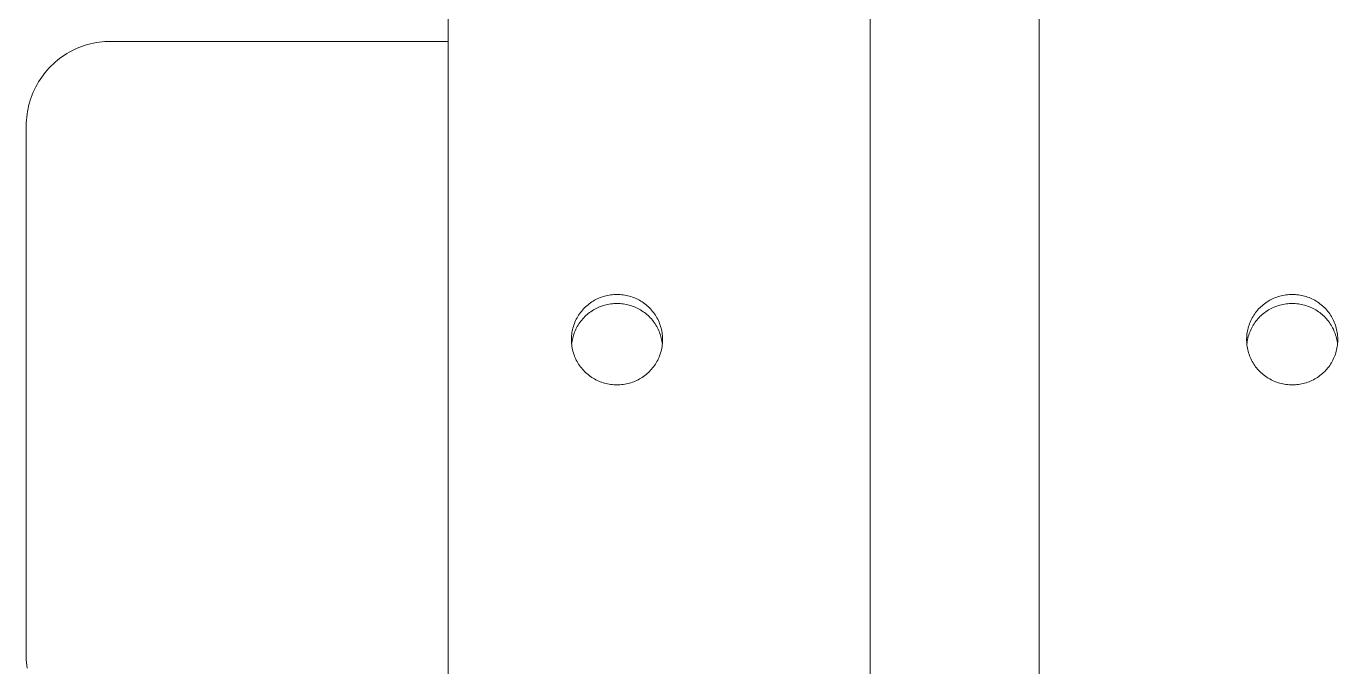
# Model space of a CAD drawing. Header units: millimetres. Extents: x -80 to 4518, y -398 to 2524.
# Drawn here: x 1098.9 to 1176.6, y 1583.4 to 1621.4 of the extents above; entities that cross this region are included whole.
import ezdxf

# ---------------------------------------------------------------- set-up
doc = ezdxf.new("R2010")
doc.units = ezdxf.units.MM
doc.layers.add('ZANO_R', color=7, linetype='Continuous', lineweight=0)

msp = doc.modelspace()

# ---------------------------------------------------------------- linework, layer by layer
at = {"layer": 'ZANO_R'}
for p, q in [((1123.858, 1779.187), (1123.858, 1421.527)), ((1148.858, 1455.86), (1148.858, 1710.12)), ((1158.858, 1455.86), (1158.858, 1710.12)), ((1101.711, 1619.997), (1101.866, 1620.068)), ((1101.866, 1620.068), (1102.024, 1620.133)), ((1102.024, 1620.133), (1102.184, 1620.193)), ((1102.184, 1620.193), (1102.345, 1620.248)), ((1102.345, 1620.248), (1102.509, 1620.296)), ((1102.509, 1620.296), (1102.674, 1620.34)), ((1102.674, 1620.34), (1102.841, 1620.377)), ((1102.841, 1620.377), (1103.008, 1620.409)), ((1103.008, 1620.409), (1103.177, 1620.435)), ((1103.177, 1620.435), (1103.347, 1620.456)), ((1103.347, 1620.456), (1103.517, 1620.47)), ((1103.517, 1620.47), (1103.687, 1620.479)), ((1103.687, 1620.479), (1103.858, 1620.482)), ((1103.858, 1620.482), (1123.858, 1620.482)), ((1100.572, 1619.25), (1100.703, 1619.36)), ((1100.703, 1619.36), (1100.837, 1619.466)), ((1100.837, 1619.466), (1100.975, 1619.567)), ((1100.975, 1619.567), (1101.116, 1619.663)), ((1101.116, 1619.663), (1101.26, 1619.754)), ((1101.26, 1619.754), (1101.407, 1619.84)), ((1101.407, 1619.84), (1101.558, 1619.921)), ((1101.558, 1619.921), (1101.711, 1619.997)), ((1099.773, 1618.365), (1099.874, 1618.503)), ((1099.874, 1618.503), (1099.979, 1618.637)), ((1099.979, 1618.637), (1100.089, 1618.768)), ((1100.089, 1618.768), (1100.204, 1618.895)), ((1100.204, 1618.895), (1100.322, 1619.017)), ((1100.322, 1619.017), (1100.445, 1619.136)), ((1100.445, 1619.136), (1100.572, 1619.25)), ((1099.343, 1617.629), (1099.419, 1617.782)), ((1099.419, 1617.782), (1099.5, 1617.932)), ((1099.5, 1617.932), (1099.586, 1618.08)), ((1099.586, 1618.08), (1099.677, 1618.224)), ((1099.677, 1618.224), (1099.773, 1618.365)), ((1099.043, 1616.831), (1099.092, 1616.994)), ((1099.092, 1616.994), (1099.147, 1617.156)), ((1099.147, 1617.156), (1099.207, 1617.316)), ((1099.207, 1617.316), (1099.272, 1617.474)), ((1099.272, 1617.474), (1099.343, 1617.629)), ((1098.884, 1615.993), (1098.905, 1616.163)), ((1098.905, 1616.163), (1098.931, 1616.331)), ((1098.931, 1616.331), (1098.963, 1616.499)), ((1098.963, 1616.499), (1099, 1616.666)), ((1099, 1616.666), (1099.043, 1616.831)), ((1098.858, 1615.482), (1098.861, 1615.653)), ((1098.858, 1587.73), (1098.858, 1615.482)), ((1098.861, 1615.653), (1098.87, 1615.823)), ((1098.87, 1615.823), (1098.884, 1615.993)), ((1132.773, 1605.26), (1132.859, 1605.295)), ((1132.859, 1605.295), (1132.946, 1605.327)), ((1132.946, 1605.327), (1133.034, 1605.357)), ((1133.034, 1605.357), (1133.123, 1605.383)), ((1133.123, 1605.383), (1133.213, 1605.406)), ((1133.213, 1605.406), (1133.304, 1605.426)), ((1133.304, 1605.426), (1133.395, 1605.443)), ((1133.395, 1605.443), (1133.487, 1605.457)), ((1133.487, 1605.457), (1133.58, 1605.467)), ((1133.58, 1605.467), (1133.672, 1605.474)), ((1133.672, 1605.474), (1133.765, 1605.478)), ((1133.765, 1605.478), (1133.858, 1605.479)), ((1133.858, 1605.479), (1133.951, 1605.478)), ((1133.951, 1605.478), (1134.044, 1605.474)), ((1134.044, 1605.474), (1134.136, 1605.467)), ((1134.136, 1605.467), (1134.229, 1605.457)), ((1134.229, 1605.457), (1134.321, 1605.443)), ((1134.321, 1605.443), (1134.412, 1605.426)), ((1134.412, 1605.426), (1134.503, 1605.406)), ((1134.503, 1605.406), (1134.593, 1605.383)), ((1134.593, 1605.383), (1134.682, 1605.357)), ((1134.682, 1605.357), (1134.77, 1605.327)), ((1134.77, 1605.327), (1134.857, 1605.295)), ((1134.857, 1605.295), (1134.943, 1605.26)), ((1172.773, 1605.26), (1172.859, 1605.295)), ((1172.859, 1605.295), (1172.946, 1605.327)), ((1172.946, 1605.327), (1173.034, 1605.357)), ((1173.034, 1605.357), (1173.123, 1605.383)), ((1173.123, 1605.383), (1173.213, 1605.406)), ((1173.213, 1605.406), (1173.304, 1605.426)), ((1173.304, 1605.426), (1173.395, 1605.443)), ((1173.395, 1605.443), (1173.487, 1605.457)), ((1173.487, 1605.457), (1173.58, 1605.467)), ((1173.58, 1605.467), (1173.672, 1605.474)), ((1173.672, 1605.474), (1173.765, 1605.478)), ((1173.765, 1605.478), (1173.858, 1605.479)), ((1173.858, 1605.479), (1173.951, 1605.478)), ((1173.951, 1605.478), (1174.044, 1605.474)), ((1174.044, 1605.474), (1174.136, 1605.467)), ((1174.136, 1605.467), (1174.229, 1605.457)), ((1174.229, 1605.457), (1174.321, 1605.443)), ((1174.321, 1605.443), (1174.412, 1605.426)), ((1174.412, 1605.426), (1174.503, 1605.406)), ((1174.503, 1605.406), (1174.593, 1605.383)), ((1174.593, 1605.383), (1174.682, 1605.357)), ((1174.682, 1605.357), (1174.77, 1605.327)), ((1174.77, 1605.327), (1174.857, 1605.295)), ((1174.857, 1605.295), (1174.943, 1605.26)), ((1131.748, 1604.48), (1131.808, 1604.551)), ((1131.808, 1604.551), (1131.87, 1604.62)), ((1131.87, 1604.62), (1131.934, 1604.687)), ((1131.934, 1604.687), (1132, 1604.752)), ((1132, 1604.752), (1132.069, 1604.815)), ((1132.069, 1604.815), (1132.14, 1604.875)), ((1132.14, 1604.875), (1132.213, 1604.932)), ((1132.213, 1604.932), (1132.288, 1604.987)), ((1132.288, 1604.987), (1132.365, 1605.04)), ((1132.379, 1604.511), (1132.303, 1604.459)), ((1132.365, 1605.04), (1132.443, 1605.089)), ((1132.457, 1604.56), (1132.379, 1604.511)), ((1132.443, 1605.089), (1132.523, 1605.136)), ((1132.536, 1604.606), (1132.457, 1604.56)), ((1132.523, 1605.136), (1132.605, 1605.18)), ((1132.617, 1604.649), (1132.536, 1604.606)), ((1132.605, 1605.18), (1132.688, 1605.221)), ((1132.7, 1604.69), (1132.617, 1604.649)), ((1132.688, 1605.221), (1132.773, 1605.26)), ((1132.784, 1604.728), (1132.7, 1604.69)), ((1132.869, 1604.763), (1132.784, 1604.728)), ((1132.955, 1604.795), (1132.869, 1604.763)), ((1133.043, 1604.824), (1132.955, 1604.795)), ((1133.131, 1604.85), (1133.043, 1604.824)), ((1133.22, 1604.873), (1133.131, 1604.85)), ((1133.31, 1604.893), (1133.22, 1604.873)), ((1133.4, 1604.91), (1133.31, 1604.893)), ((1133.491, 1604.923), (1133.4, 1604.91)), ((1133.582, 1604.934), (1133.491, 1604.923)), ((1133.674, 1604.941), (1133.582, 1604.934)), ((1133.766, 1604.946), (1133.674, 1604.941)), ((1133.858, 1604.947), (1133.766, 1604.946)), ((1133.95, 1604.946), (1133.858, 1604.947)), ((1134.042, 1604.941), (1133.95, 1604.946)), ((1134.134, 1604.934), (1134.042, 1604.941)), ((1134.225, 1604.923), (1134.134, 1604.934)), ((1134.316, 1604.91), (1134.225, 1604.923)), ((1134.406, 1604.893), (1134.316, 1604.91)), ((1134.496, 1604.873), (1134.406, 1604.893)), ((1134.585, 1604.85), (1134.496, 1604.873)), ((1134.673, 1604.824), (1134.585, 1604.85)), ((1134.761, 1604.795), (1134.673, 1604.824)), ((1134.847, 1604.763), (1134.761, 1604.795)), ((1134.932, 1604.728), (1134.847, 1604.763)), ((1135.016, 1604.69), (1134.932, 1604.728)), ((1134.943, 1605.26), (1135.028, 1605.221)), ((1135.098, 1604.649), (1135.016, 1604.69)), ((1135.028, 1605.221), (1135.111, 1605.18)), ((1135.18, 1604.606), (1135.098, 1604.649)), ((1135.111, 1605.18), (1135.193, 1605.136)), ((1135.259, 1604.56), (1135.18, 1604.606)), ((1135.193, 1605.136), (1135.273, 1605.089)), ((1135.337, 1604.511), (1135.259, 1604.56)), ((1135.273, 1605.089), (1135.351, 1605.04)), ((1135.413, 1604.459), (1135.337, 1604.511)), ((1135.351, 1605.04), (1135.428, 1604.987)), ((1135.428, 1604.987), (1135.503, 1604.932)), ((1135.503, 1604.932), (1135.576, 1604.875)), ((1135.576, 1604.875), (1135.647, 1604.815)), ((1135.647, 1604.815), (1135.716, 1604.752)), ((1135.716, 1604.752), (1135.782, 1604.687)), ((1135.782, 1604.687), (1135.846, 1604.62)), ((1135.846, 1604.62), (1135.908, 1604.551)), ((1135.908, 1604.551), (1135.968, 1604.48)), ((1171.748, 1604.48), (1171.808, 1604.551)), ((1171.808, 1604.551), (1171.87, 1604.62)), ((1171.87, 1604.62), (1171.934, 1604.687)), ((1171.934, 1604.687), (1172, 1604.752)), ((1172, 1604.752), (1172.069, 1604.815)), ((1172.069, 1604.815), (1172.14, 1604.875)), ((1172.14, 1604.875), (1172.213, 1604.932)), ((1172.213, 1604.932), (1172.288, 1604.987)), ((1172.288, 1604.987), (1172.365, 1605.04)), ((1172.379, 1604.511), (1172.303, 1604.459)), ((1172.365, 1605.04), (1172.443, 1605.089)), ((1172.457, 1604.56), (1172.379, 1604.511)), ((1172.443, 1605.089), (1172.523, 1605.136)), ((1172.536, 1604.606), (1172.457, 1604.56)), ((1172.523, 1605.136), (1172.605, 1605.18)), ((1172.617, 1604.649), (1172.536, 1604.606)), ((1172.605, 1605.18), (1172.688, 1605.221)), ((1172.7, 1604.69), (1172.617, 1604.649)), ((1172.688, 1605.221), (1172.773, 1605.26)), ((1172.784, 1604.728), (1172.7, 1604.69)), ((1172.869, 1604.763), (1172.784, 1604.728)), ((1172.955, 1604.795), (1172.869, 1604.763)), ((1173.043, 1604.824), (1172.955, 1604.795)), ((1173.131, 1604.85), (1173.043, 1604.824)), ((1173.22, 1604.873), (1173.131, 1604.85)), ((1173.31, 1604.893), (1173.22, 1604.873)), ((1173.4, 1604.91), (1173.31, 1604.893)), ((1173.491, 1604.923), (1173.4, 1604.91)), ((1173.582, 1604.934), (1173.491, 1604.923)), ((1173.674, 1604.941), (1173.582, 1604.934)), ((1173.766, 1604.946), (1173.674, 1604.941)), ((1173.858, 1604.947), (1173.766, 1604.946)), ((1173.95, 1604.946), (1173.858, 1604.947)), ((1174.042, 1604.941), (1173.95, 1604.946)), ((1174.134, 1604.934), (1174.042, 1604.941)), ((1174.225, 1604.923), (1174.134, 1604.934)), ((1174.316, 1604.91), (1174.225, 1604.923)), ((1174.406, 1604.893), (1174.316, 1604.91)), ((1174.496, 1604.873), (1174.406, 1604.893)), ((1174.585, 1604.85), (1174.496, 1604.873)), ((1174.673, 1604.824), (1174.585, 1604.85)), ((1174.761, 1604.795), (1174.673, 1604.824)), ((1174.847, 1604.763), (1174.761, 1604.795)), ((1174.932, 1604.728), (1174.847, 1604.763)), ((1175.016, 1604.69), (1174.932, 1604.728)), ((1174.943, 1605.26), (1175.028, 1605.221)), ((1175.098, 1604.649), (1175.016, 1604.69)), ((1175.028, 1605.221), (1175.111, 1605.18)), ((1175.18, 1604.606), (1175.098, 1604.649)), ((1175.111, 1605.18), (1175.193, 1605.136)), ((1175.259, 1604.56), (1175.18, 1604.606)), ((1175.193, 1605.136), (1175.273, 1605.089)), ((1175.337, 1604.511), (1175.259, 1604.56)), ((1175.273, 1605.089), (1175.351, 1605.04)), ((1175.413, 1604.459), (1175.337, 1604.511)), ((1175.351, 1605.04), (1175.428, 1604.987)), ((1175.428, 1604.987), (1175.503, 1604.932)), ((1175.503, 1604.932), (1175.576, 1604.875)), ((1175.576, 1604.875), (1175.647, 1604.815)), ((1175.647, 1604.815), (1175.716, 1604.752)), ((1175.716, 1604.752), (1175.782, 1604.687)), ((1175.782, 1604.687), (1175.846, 1604.62)), ((1175.846, 1604.62), (1175.908, 1604.551)), ((1175.908, 1604.551), (1175.968, 1604.48)), ((1131.302, 1603.67), (1131.334, 1603.757)), ((1131.334, 1603.757), (1131.368, 1603.843)), ((1131.368, 1603.843), (1131.406, 1603.928)), ((1131.406, 1603.928), (1131.447, 1604.012)), ((1131.447, 1604.012), (1131.49, 1604.094)), ((1131.49, 1604.094), (1131.536, 1604.175)), ((1131.536, 1604.175), (1131.585, 1604.254)), ((1131.601, 1603.738), (1131.552, 1603.66)), ((1131.585, 1604.254), (1131.637, 1604.331)), ((1131.653, 1603.814), (1131.601, 1603.738)), ((1131.637, 1604.331), (1131.691, 1604.406)), ((1131.708, 1603.888), (1131.653, 1603.814)), ((1131.691, 1604.406), (1131.748, 1604.48)), ((1131.765, 1603.96), (1131.708, 1603.888)), ((1131.824, 1604.03), (1131.765, 1603.96)), ((1131.886, 1604.098), (1131.824, 1604.03)), ((1131.95, 1604.164), (1131.886, 1604.098)), ((1132.017, 1604.228), (1131.95, 1604.164)), ((1132.085, 1604.29), (1132.017, 1604.228)), ((1132.156, 1604.349), (1132.085, 1604.29)), ((1132.228, 1604.405), (1132.156, 1604.349)), ((1132.303, 1604.459), (1132.228, 1604.405)), ((1135.488, 1604.405), (1135.413, 1604.459)), ((1135.56, 1604.349), (1135.488, 1604.405)), ((1135.631, 1604.29), (1135.56, 1604.349)), ((1135.699, 1604.228), (1135.631, 1604.29)), ((1135.765, 1604.164), (1135.699, 1604.228)), ((1135.83, 1604.098), (1135.765, 1604.164)), ((1135.891, 1604.03), (1135.83, 1604.098)), ((1135.951, 1603.96), (1135.891, 1604.03)), ((1136.008, 1603.888), (1135.951, 1603.96)), ((1135.968, 1604.48), (1136.025, 1604.406)), ((1136.062, 1603.814), (1136.008, 1603.888)), ((1136.025, 1604.406), (1136.079, 1604.331)), ((1136.114, 1603.738), (1136.062, 1603.814)), ((1136.079, 1604.331), (1136.131, 1604.254)), ((1136.164, 1603.66), (1136.114, 1603.738)), ((1136.131, 1604.254), (1136.18, 1604.175)), ((1136.18, 1604.175), (1136.226, 1604.094)), ((1136.226, 1604.094), (1136.269, 1604.012)), ((1136.269, 1604.012), (1136.31, 1603.928)), ((1136.31, 1603.928), (1136.347, 1603.843)), ((1136.347, 1603.843), (1136.382, 1603.757)), ((1136.382, 1603.757), (1136.414, 1603.67)), ((1171.302, 1603.67), (1171.334, 1603.757)), ((1171.334, 1603.757), (1171.368, 1603.843)), ((1171.368, 1603.843), (1171.406, 1603.928)), ((1171.406, 1603.928), (1171.447, 1604.012)), ((1171.447, 1604.012), (1171.49, 1604.094)), ((1171.49, 1604.094), (1171.536, 1604.175)), ((1171.536, 1604.175), (1171.585, 1604.254)), ((1171.601, 1603.738), (1171.552, 1603.66)), ((1171.585, 1604.254), (1171.637, 1604.331)), ((1171.653, 1603.814), (1171.601, 1603.738)), ((1171.637, 1604.331), (1171.691, 1604.406)), ((1171.708, 1603.888), (1171.653, 1603.814)), ((1171.691, 1604.406), (1171.748, 1604.48)), ((1171.765, 1603.96), (1171.708, 1603.888)), ((1171.824, 1604.03), (1171.765, 1603.96)), ((1171.886, 1604.098), (1171.824, 1604.03)), ((1171.95, 1604.164), (1171.886, 1604.098)), ((1172.017, 1604.228), (1171.95, 1604.164)), ((1172.085, 1604.29), (1172.017, 1604.228)), ((1172.156, 1604.349), (1172.085, 1604.29)), ((1172.228, 1604.405), (1172.156, 1604.349)), ((1172.303, 1604.459), (1172.228, 1604.405)), ((1175.488, 1604.405), (1175.413, 1604.459)), ((1175.56, 1604.349), (1175.488, 1604.405)), ((1175.631, 1604.29), (1175.56, 1604.349)), ((1175.699, 1604.228), (1175.631, 1604.29)), ((1175.765, 1604.164), (1175.699, 1604.228)), ((1175.83, 1604.098), (1175.765, 1604.164)), ((1175.891, 1604.03), (1175.83, 1604.098)), ((1175.951, 1603.96), (1175.891, 1604.03)), ((1176.008, 1603.888), (1175.951, 1603.96)), ((1175.968, 1604.48), (1176.025, 1604.406)), ((1176.062, 1603.814), (1176.008, 1603.888)), ((1176.025, 1604.406), (1176.079, 1604.331)), ((1176.114, 1603.738), (1176.062, 1603.814)), ((1176.079, 1604.331), (1176.131, 1604.254)), ((1176.164, 1603.66), (1176.114, 1603.738)), ((1176.131, 1604.254), (1176.18, 1604.175)), ((1176.18, 1604.175), (1176.226, 1604.094)), ((1176.226, 1604.094), (1176.269, 1604.012)), ((1176.269, 1604.012), (1176.31, 1603.928)), ((1176.31, 1603.928), (1176.347, 1603.843)), ((1176.347, 1603.843), (1176.382, 1603.757)), ((1176.382, 1603.757), (1176.414, 1603.67)), ((1131.162, 1602.942), (1131.168, 1603.035)), ((1131.168, 1603.035), (1131.178, 1603.127)), ((1131.178, 1603.127), (1131.191, 1603.219)), ((1131.191, 1603.219), (1131.207, 1603.311)), ((1131.207, 1603.311), (1131.226, 1603.402)), ((1131.226, 1603.402), (1131.248, 1603.492)), ((1131.258, 1602.988), (1131.235, 1602.899)), ((1131.248, 1603.492), (1131.274, 1603.581)), ((1131.285, 1603.076), (1131.258, 1602.988)), ((1131.274, 1603.581), (1131.302, 1603.67)), ((1131.314, 1603.163), (1131.285, 1603.076)), ((1131.347, 1603.249), (1131.314, 1603.163)), ((1131.382, 1603.334), (1131.347, 1603.249)), ((1131.42, 1603.418), (1131.382, 1603.334)), ((1131.462, 1603.5), (1131.42, 1603.418)), ((1131.505, 1603.581), (1131.462, 1603.5)), ((1131.552, 1603.66), (1131.505, 1603.581)), ((1136.21, 1603.581), (1136.164, 1603.66)), ((1136.254, 1603.5), (1136.21, 1603.581)), ((1136.295, 1603.418), (1136.254, 1603.5)), ((1136.334, 1603.334), (1136.295, 1603.418)), ((1136.369, 1603.249), (1136.334, 1603.334)), ((1136.402, 1603.163), (1136.369, 1603.249)), ((1136.431, 1603.076), (1136.402, 1603.163)), ((1136.414, 1603.67), (1136.442, 1603.581)), ((1136.458, 1602.988), (1136.431, 1603.076)), ((1136.442, 1603.581), (1136.468, 1603.492)), ((1136.481, 1602.899), (1136.458, 1602.988)), ((1136.468, 1603.492), (1136.49, 1603.402)), ((1136.49, 1603.402), (1136.509, 1603.311)), ((1136.509, 1603.311), (1136.525, 1603.219)), ((1136.525, 1603.219), (1136.538, 1603.127)), ((1136.538, 1603.127), (1136.548, 1603.035)), ((1136.548, 1603.035), (1136.554, 1602.942)), ((1171.162, 1602.942), (1171.168, 1603.035)), ((1171.168, 1603.035), (1171.178, 1603.127)), ((1171.178, 1603.127), (1171.191, 1603.219)), ((1171.191, 1603.219), (1171.207, 1603.311)), ((1171.207, 1603.311), (1171.226, 1603.402)), ((1171.226, 1603.402), (1171.248, 1603.492)), ((1171.258, 1602.988), (1171.235, 1602.899)), ((1171.248, 1603.492), (1171.274, 1603.581)), ((1171.285, 1603.076), (1171.258, 1602.988)), ((1171.274, 1603.581), (1171.302, 1603.67)), ((1171.314, 1603.163), (1171.285, 1603.076)), ((1171.347, 1603.249), (1171.314, 1603.163)), ((1171.382, 1603.334), (1171.347, 1603.249)), ((1171.42, 1603.418), (1171.382, 1603.334)), ((1171.462, 1603.5), (1171.42, 1603.418)), ((1171.505, 1603.581), (1171.462, 1603.5)), ((1171.552, 1603.66), (1171.505, 1603.581)), ((1176.21, 1603.581), (1176.164, 1603.66)), ((1176.254, 1603.5), (1176.21, 1603.581)), ((1176.295, 1603.418), (1176.254, 1603.5)), ((1176.334, 1603.334), (1176.295, 1603.418)), ((1176.369, 1603.249), (1176.334, 1603.334)), ((1176.402, 1603.163), (1176.369, 1603.249)), ((1176.431, 1603.076), (1176.402, 1603.163)), ((1176.414, 1603.67), (1176.442, 1603.581)), ((1176.458, 1602.988), (1176.431, 1603.076)), ((1176.442, 1603.581), (1176.468, 1603.492)), ((1176.481, 1602.899), (1176.458, 1602.988)), ((1176.468, 1603.492), (1176.49, 1603.402)), ((1176.49, 1603.402), (1176.509, 1603.311)), ((1176.509, 1603.311), (1176.525, 1603.219)), ((1176.525, 1603.219), (1176.538, 1603.127)), ((1176.538, 1603.127), (1176.548, 1603.035)), ((1176.548, 1603.035), (1176.554, 1602.942)), ((1131.158, 1602.849), (1131.162, 1602.942)), ((1131.158, 1602.757), (1131.158, 1602.849)), ((1131.162, 1602.664), (1131.158, 1602.757)), ((1131.168, 1602.571), (1131.162, 1602.664)), ((1131.178, 1602.479), (1131.168, 1602.571)), ((1131.182, 1602.628), (1131.171, 1602.537)), ((1131.191, 1602.387), (1131.178, 1602.479)), ((1131.197, 1602.719), (1131.182, 1602.628)), ((1131.207, 1602.295), (1131.191, 1602.387)), ((1131.214, 1602.81), (1131.197, 1602.719)), ((1131.226, 1602.204), (1131.207, 1602.295)), ((1131.235, 1602.899), (1131.214, 1602.81)), ((1131.248, 1602.114), (1131.226, 1602.204)), ((1136.49, 1602.204), (1136.468, 1602.114)), ((1136.502, 1602.81), (1136.481, 1602.899)), ((1136.509, 1602.295), (1136.49, 1602.204)), ((1136.519, 1602.719), (1136.502, 1602.81)), ((1136.525, 1602.387), (1136.509, 1602.295)), ((1136.533, 1602.628), (1136.519, 1602.719)), ((1136.538, 1602.479), (1136.525, 1602.387)), ((1136.545, 1602.537), (1136.533, 1602.628)), ((1136.548, 1602.571), (1136.538, 1602.479)), ((1136.554, 1602.664), (1136.548, 1602.571)), ((1136.554, 1602.942), (1136.558, 1602.849)), ((1136.558, 1602.757), (1136.554, 1602.664)), ((1136.558, 1602.849), (1136.558, 1602.757)), ((1171.158, 1602.849), (1171.162, 1602.942)), ((1171.158, 1602.757), (1171.158, 1602.849)), ((1171.162, 1602.664), (1171.158, 1602.757)), ((1171.168, 1602.571), (1171.162, 1602.664)), ((1171.178, 1602.479), (1171.168, 1602.571)), ((1171.182, 1602.628), (1171.171, 1602.537)), ((1171.191, 1602.387), (1171.178, 1602.479)), ((1171.197, 1602.719), (1171.182, 1602.628)), ((1171.207, 1602.295), (1171.191, 1602.387)), ((1171.214, 1602.81), (1171.197, 1602.719)), ((1171.226, 1602.204), (1171.207, 1602.295)), ((1171.235, 1602.899), (1171.214, 1602.81)), ((1171.248, 1602.114), (1171.226, 1602.204)), ((1176.49, 1602.204), (1176.468, 1602.114)), ((1176.502, 1602.81), (1176.481, 1602.899)), ((1176.509, 1602.295), (1176.49, 1602.204)), ((1176.519, 1602.719), (1176.502, 1602.81)), ((1176.525, 1602.387), (1176.509, 1602.295)), ((1176.533, 1602.628), (1176.519, 1602.719)), ((1176.538, 1602.479), (1176.525, 1602.387)), ((1176.545, 1602.537), (1176.533, 1602.628)), ((1176.548, 1602.571), (1176.538, 1602.479)), ((1176.554, 1602.664), (1176.548, 1602.571)), ((1176.554, 1602.942), (1176.558, 1602.849)), ((1176.558, 1602.757), (1176.554, 1602.664)), ((1176.558, 1602.849), (1176.558, 1602.757)), ((1131.274, 1602.025), (1131.248, 1602.114)), ((1131.302, 1601.936), (1131.274, 1602.025)), ((1131.334, 1601.849), (1131.302, 1601.936)), ((1131.368, 1601.763), (1131.334, 1601.849)), ((1131.406, 1601.678), (1131.368, 1601.763)), ((1131.447, 1601.594), (1131.406, 1601.678)), ((1131.49, 1601.512), (1131.447, 1601.594)), ((1131.536, 1601.431), (1131.49, 1601.512)), ((1131.585, 1601.352), (1131.536, 1601.431)), ((1136.18, 1601.431), (1136.131, 1601.352)), ((1136.226, 1601.512), (1136.18, 1601.431)), ((1136.269, 1601.594), (1136.226, 1601.512)), ((1136.31, 1601.678), (1136.269, 1601.594)), ((1136.347, 1601.763), (1136.31, 1601.678)), ((1136.382, 1601.849), (1136.347, 1601.763)), ((1136.414, 1601.936), (1136.382, 1601.849)), ((1136.442, 1602.025), (1136.414, 1601.936)), ((1136.468, 1602.114), (1136.442, 1602.025)), ((1171.274, 1602.025), (1171.248, 1602.114)), ((1171.302, 1601.936), (1171.274, 1602.025)), ((1171.334, 1601.849), (1171.302, 1601.936)), ((1171.368, 1601.763), (1171.334, 1601.849)), ((1171.406, 1601.678), (1171.368, 1601.763)), ((1171.447, 1601.594), (1171.406, 1601.678)), ((1171.49, 1601.512), (1171.447, 1601.594)), ((1171.536, 1601.431), (1171.49, 1601.512)), ((1171.585, 1601.352), (1171.536, 1601.431)), ((1176.18, 1601.431), (1176.131, 1601.352)), ((1176.226, 1601.512), (1176.18, 1601.431)), ((1176.269, 1601.594), (1176.226, 1601.512)), ((1176.31, 1601.678), (1176.269, 1601.594)), ((1176.347, 1601.763), (1176.31, 1601.678)), ((1176.382, 1601.849), (1176.347, 1601.763)), ((1176.414, 1601.936), (1176.382, 1601.849)), ((1176.442, 1602.025), (1176.414, 1601.936)), ((1176.468, 1602.114), (1176.442, 1602.025)), ((1131.637, 1601.275), (1131.585, 1601.352)), ((1131.691, 1601.2), (1131.637, 1601.275)), ((1131.748, 1601.126), (1131.691, 1601.2)), ((1131.808, 1601.055), (1131.748, 1601.126)), ((1131.87, 1600.986), (1131.808, 1601.055)), ((1131.934, 1600.919), (1131.87, 1600.986)), ((1132, 1600.854), (1131.934, 1600.919)), ((1132.069, 1600.791), (1132, 1600.854)), ((1132.14, 1600.731), (1132.069, 1600.791)), ((1132.213, 1600.674), (1132.14, 1600.731)), ((1132.288, 1600.619), (1132.213, 1600.674)), ((1132.365, 1600.566), (1132.288, 1600.619)), ((1135.428, 1600.619), (1135.351, 1600.566)), ((1135.503, 1600.674), (1135.428, 1600.619)), ((1135.576, 1600.731), (1135.503, 1600.674)), ((1135.647, 1600.791), (1135.576, 1600.731)), ((1135.716, 1600.854), (1135.647, 1600.791)), ((1135.782, 1600.919), (1135.716, 1600.854)), ((1135.846, 1600.986), (1135.782, 1600.919)), ((1135.908, 1601.055), (1135.846, 1600.986)), ((1135.968, 1601.126), (1135.908, 1601.055)), ((1136.025, 1601.2), (1135.968, 1601.126)), ((1136.079, 1601.275), (1136.025, 1601.2)), ((1136.131, 1601.352), (1136.079, 1601.275)), ((1171.637, 1601.275), (1171.585, 1601.352)), ((1171.691, 1601.2), (1171.637, 1601.275)), ((1171.748, 1601.126), (1171.691, 1601.2)), ((1171.808, 1601.055), (1171.748, 1601.126)), ((1171.87, 1600.986), (1171.808, 1601.055)), ((1171.934, 1600.919), (1171.87, 1600.986)), ((1172, 1600.854), (1171.934, 1600.919)), ((1172.069, 1600.791), (1172, 1600.854)), ((1172.14, 1600.731), (1172.069, 1600.791)), ((1172.213, 1600.674), (1172.14, 1600.731)), ((1172.288, 1600.619), (1172.213, 1600.674)), ((1172.365, 1600.566), (1172.288, 1600.619)), ((1175.428, 1600.619), (1175.351, 1600.566)), ((1175.503, 1600.674), (1175.428, 1600.619)), ((1175.576, 1600.731), (1175.503, 1600.674)), ((1175.647, 1600.791), (1175.576, 1600.731)), ((1175.716, 1600.854), (1175.647, 1600.791)), ((1175.782, 1600.919), (1175.716, 1600.854)), ((1175.846, 1600.986), (1175.782, 1600.919)), ((1175.908, 1601.055), (1175.846, 1600.986)), ((1175.968, 1601.126), (1175.908, 1601.055)), ((1176.025, 1601.2), (1175.968, 1601.126)), ((1176.079, 1601.275), (1176.025, 1601.2)), ((1176.131, 1601.352), (1176.079, 1601.275)), ((1132.443, 1600.517), (1132.365, 1600.566)), ((1132.523, 1600.47), (1132.443, 1600.517)), ((1132.605, 1600.426), (1132.523, 1600.47)), ((1132.688, 1600.385), (1132.605, 1600.426)), ((1132.773, 1600.346), (1132.688, 1600.385)), ((1132.859, 1600.311), (1132.773, 1600.346)), ((1132.946, 1600.279), (1132.859, 1600.311)), ((1133.034, 1600.249), (1132.946, 1600.279)), ((1133.123, 1600.223), (1133.034, 1600.249)), ((1133.213, 1600.2), (1133.123, 1600.223)), ((1133.304, 1600.18), (1133.213, 1600.2)), ((1133.395, 1600.163), (1133.304, 1600.18)), ((1133.487, 1600.149), (1133.395, 1600.163)), ((1133.58, 1600.139), (1133.487, 1600.149)), ((1133.672, 1600.132), (1133.58, 1600.139)), ((1133.765, 1600.128), (1133.672, 1600.132)), ((1133.858, 1600.127), (1133.765, 1600.128)), ((1133.951, 1600.128), (1133.858, 1600.127)), ((1134.044, 1600.132), (1133.951, 1600.128)), ((1134.136, 1600.139), (1134.044, 1600.132)), ((1134.229, 1600.149), (1134.136, 1600.139)), ((1134.321, 1600.163), (1134.229, 1600.149)), ((1134.412, 1600.18), (1134.321, 1600.163)), ((1134.503, 1600.2), (1134.412, 1600.18)), ((1134.593, 1600.223), (1134.503, 1600.2)), ((1134.682, 1600.249), (1134.593, 1600.223)), ((1134.77, 1600.279), (1134.682, 1600.249)), ((1134.857, 1600.311), (1134.77, 1600.279)), ((1134.943, 1600.346), (1134.857, 1600.311)), ((1135.028, 1600.385), (1134.943, 1600.346)), ((1135.111, 1600.426), (1135.028, 1600.385)), ((1135.193, 1600.47), (1135.111, 1600.426)), ((1135.273, 1600.517), (1135.193, 1600.47)), ((1135.351, 1600.566), (1135.273, 1600.517)), ((1172.443, 1600.517), (1172.365, 1600.566)), ((1172.523, 1600.47), (1172.443, 1600.517)), ((1172.605, 1600.426), (1172.523, 1600.47)), ((1172.688, 1600.385), (1172.605, 1600.426)), ((1172.773, 1600.346), (1172.688, 1600.385)), ((1172.859, 1600.311), (1172.773, 1600.346)), ((1172.946, 1600.279), (1172.859, 1600.311)), ((1173.034, 1600.249), (1172.946, 1600.279)), ((1173.123, 1600.223), (1173.034, 1600.249)), ((1173.213, 1600.2), (1173.123, 1600.223)), ((1173.304, 1600.18), (1173.213, 1600.2)), ((1173.395, 1600.163), (1173.304, 1600.18)), ((1173.487, 1600.149), (1173.395, 1600.163)), ((1173.58, 1600.139), (1173.487, 1600.149)), ((1173.672, 1600.132), (1173.58, 1600.139)), ((1173.765, 1600.128), (1173.672, 1600.132)), ((1173.858, 1600.127), (1173.765, 1600.128)), ((1173.951, 1600.128), (1173.858, 1600.127)), ((1174.044, 1600.132), (1173.951, 1600.128)), ((1174.136, 1600.139), (1174.044, 1600.132)), ((1174.229, 1600.149), (1174.136, 1600.139)), ((1174.321, 1600.163), (1174.229, 1600.149)), ((1174.412, 1600.18), (1174.321, 1600.163)), ((1174.503, 1600.2), (1174.412, 1600.18)), ((1174.593, 1600.223), (1174.503, 1600.2)), ((1174.682, 1600.249), (1174.593, 1600.223)), ((1174.77, 1600.279), (1174.682, 1600.249)), ((1174.857, 1600.311), (1174.77, 1600.279)), ((1174.943, 1600.346), (1174.857, 1600.311)), ((1175.028, 1600.385), (1174.943, 1600.346)), ((1175.111, 1600.426), (1175.028, 1600.385)), ((1175.193, 1600.47), (1175.111, 1600.426)), ((1175.273, 1600.517), (1175.193, 1600.47)), ((1175.351, 1600.566), (1175.273, 1600.517)), ((1098.858, 1584.007), (1098.858, 1587.73)), ((1098.861, 1583.836), (1098.858, 1584.007)), ((1098.87, 1583.666), (1098.861, 1583.836)), ((1098.884, 1583.496), (1098.87, 1583.666)), ((1098.905, 1583.326), (1098.884, 1583.496))]:
    msp.add_line(p, q, dxfattribs=at)

doc.saveas('drawing.dxf')
